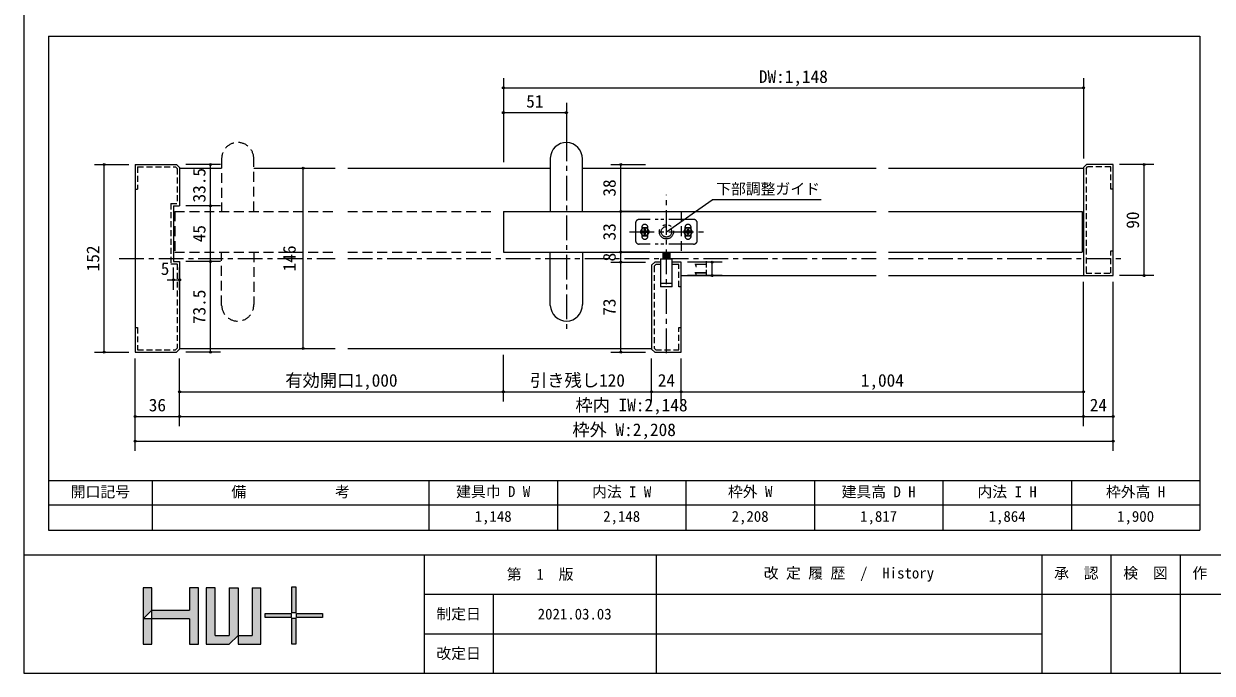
# Model space of a CAD drawing. Units: millimetres at full size; details may follow other scales. Extents: x -800 to 800, y -560 to 560.
# Drawn here: x -800 to 162, y -560 to -34 of the extents above; entities that cross this region are included whole.
import ezdxf
from ezdxf.enums import TextEntityAlignment as Align

# ---------------------------------------------------------------- set-up
doc = ezdxf.new("R2010")
doc.units = ezdxf.units.MM
doc.header["$LTSCALE"] = 4
doc.header["$PDMODE"] = 32
doc.header["$PDSIZE"] = 1.6
for name, pattern in [('CHAIN1', [8, 5, -1, 1, -1]), ('DASHED1', [1.8, 1.2, -0.6]), ('DOUBLE_CHAIN1', [8.8, 5, -1, 0.6, -0.6, 0.6, -1]), ('USER9', [3, 2, -1])]:
    doc.linetypes.add(name, pattern=pattern)
doc.layers.add('0-0', color=7, linetype='Continuous', lineweight=25)
doc.layers.add('2-0', color=7, linetype='Continuous', lineweight=25)
doc.styles.add('ＭＳ ゴシック', font='')
doc.styles.get('ＭＳ ゴシック').set_extended_font_data('MS Gothic')

msp = doc.modelspace()

# ---------------------------------------------------------------- linework, layer by layer
at = {"layer": '0-0'}
for p, q in [((-800, 560), (-800, -560)), ((-780, -44), (152, -44)), ((152, -44), (152, -444)), ((-780, -404), (152, -404)), ((-696, -404), (-696, -444)), ((-472, -404), (-472, -444)), ((-368, -404), (-368, -444)), ((-264, -404), (-264, -444)), ((-160, -404), (-160, -444)), ((-56, -404), (-56, -444)), ((48, -404), (48, -444)), ((152, -424), (-780, -424)), ((-800, -464), (800, -464)), ((-476, -464), (-476, -560)), ((-288, -464), (-288, -560)), ((24, -464), (24, -560)), ((80, -464), (80, -560)), ((136, -464), (136, -560)), ((-703.403, -490.7), (-703.403, -536.41)), ((-696.28, -490.7), (-703.403, -490.7)), ((-658.657, -490.7), (-665.78, -490.7)), ((-665.78, -490.7), (-665.78, -508.805)), ((-645.205, -490.7), (-652.328, -490.7)), ((-652.328, -490.7), (-652.328, -536.41)), ((-645.192, -529.158), (-645.192, -490.7)), ((-633.658, -490.708), (-626.549, -490.708)), ((-633.647, -490.7), (-633.647, -529.345)), ((-626.549, -490.709), (-626.549, -536.41)), ((-615.208, -490.709), (-608.02, -490.709)), ((-615.184, -490.709), (-615.184, -529.313)), ((-608.02, -536.41), (-608.02, -490.709)), ((-476, -496), (800, -496)), ((-420, -496), (-420, -560)), ((-703.403, -515.941), (-696.267, -508.805)), ((-696.267, -508.805), (-665.78, -508.805)), ((-665.78, -515.941), (-703.403, -515.941)), ((-652.328, -515.958), (-652.328, -516.358)), ((-645.192, -529.345), (-645.192, -515.731)), ((-476, -528), (24, -528)), ((-652.328, -536.41), (-633.647, -536.41)), ((-645.192, -529.345), (-633.647, -529.345)), ((-633.647, -536.41), (-626.551, -529.313)), ((-626.549, -529.313), (-615.184, -529.313)), ((-626.549, -536.41), (-608.02, -536.41)), ((-800, -560), (800, -560))]:
    msp.add_line(p, q, dxfattribs=at)
for points in [[(-780, -44), (-780, -444), (152, -444)], [(-703.403, -536.41), (-696.267, -536.41), (-696.267, -515.731), (-696.267, -490.7)], [(-665.78, -536.41), (-658.643, -536.41), (-658.643, -515.731), (-658.643, -490.7)], [(-665.78, -515.958), (-665.78, -516.358), (-665.78, -536.41)]]:
    msp.add_lwpolyline(points, dxfattribs=at)
for points in [[(-582.986, -490.01), (-579.826, -490.01), (-579.826, -510.954), (-582.986, -510.954)], [(-604.674, -511.508), (-583.514, -511.508), (-583.514, -514.74), (-604.674, -514.74)], [(-582.986, -515.383), (-579.826, -515.383), (-579.826, -536.328), (-582.986, -536.328)], [(-579.298, -511.508), (-558.138, -511.508), (-558.138, -514.74), (-579.298, -514.74)]]:
    msp.add_lwpolyline(points, close=True, dxfattribs=at)
at = {"layer": '0-0', "color": 134}
for points in [[(-582.986, -490.01), (-579.826, -490.01), (-582.986, -510.954), (-579.826, -510.954)], [(-703.403, -490.7), (-696.267, -490.7), (-703.403, -515.941), (-696.267, -508.805)], [(-665.78, -536.41), (-658.643, -536.41), (-658.657, -490.7)], [(-665.78, -536.41), (-658.657, -490.7), (-665.78, -490.7)], [(-645.205, -490.7), (-652.328, -490.7), (-652.328, -536.41)], [(-652.328, -536.41), (-645.192, -529.158), (-645.205, -490.7)], [(-626.551, -529.313), (-626.549, -490.709), (-633.647, -490.708)], [(-626.551, -529.313), (-633.647, -490.708), (-633.647, -529.345)], [(-608.02, -536.41), (-608.02, -490.709), (-615.184, -490.709)], [(-608.02, -536.41), (-615.184, -490.709), (-615.184, -529.313)], [(-696.267, -508.805), (-665.78, -515.958), (-696.267, -515.941)], [(-665.78, -508.805), (-696.267, -508.805), (-665.85, -515.941)], [(-665.78, -508.805), (-665.85, -515.941), (-665.78, -536.41)], [(-703.403, -515.941), (-703.403, -536.41), (-696.267, -515.941), (-696.267, -536.41)], [(-583.514, -511.508), (-604.674, -511.508), (-583.514, -514.74), (-604.674, -514.74)], [(-582.986, -515.383), (-579.826, -515.383), (-582.986, -536.328), (-579.826, -536.328)], [(-579.298, -511.508), (-558.138, -511.508), (-579.298, -514.74), (-558.138, -514.74)], [(-652.328, -536.41), (-633.647, -529.345), (-645.192, -529.158)], [(-652.328, -536.41), (-633.647, -536.41), (-626.551, -529.313)], [(-652.328, -536.41), (-626.551, -529.313), (-633.647, -529.345)], [(-626.549, -529.313), (-626.549, -536.41), (-608.02, -536.41)], [(-608.02, -536.41), (-615.184, -529.313), (-626.549, -529.313)]]:
    msp.add_solid(points, dxfattribs=at)
at = {"layer": '0-0'}
for points in [[(-582.986, -510.954), (-579.826, -510.954), (-582.986, -490.01), (-579.826, -490.01)], [(-703.403, -490.7), (-696.28, -490.7), (-703.403, -515.941), (-696.267, -508.805)], [(-665.78, -536.41), (-658.643, -536.41), (-658.643, -490.7)], [(-665.78, -536.41), (-658.643, -490.7), (-665.78, -508.805)], [(-665.78, -490.7), (-665.78, -508.805), (-658.657, -490.7)], [(-645.205, -490.7), (-652.328, -490.7), (-652.328, -536.41)], [(-652.328, -536.41), (-645.192, -529.158), (-645.205, -490.7)], [(-626.551, -529.313), (-626.549, -490.708), (-633.647, -490.708)], [(-626.551, -529.313), (-633.647, -490.708), (-633.647, -529.345)], [(-608.02, -536.41), (-608.02, -490.709), (-615.208, -490.709)], [(-608.02, -536.41), (-615.208, -490.709), (-615.184, -529.313)], [(-696.267, -508.805), (-696.267, -515.731), (-665.85, -515.941)], [(-665.78, -508.805), (-696.267, -508.805), (-665.85, -515.941)], [(-665.78, -508.805), (-665.85, -515.941), (-665.78, -536.41)], [(-703.403, -536.41), (-703.403, -515.941), (-696.267, -536.41), (-696.267, -515.731)], [(-604.674, -511.508), (-604.674, -514.74), (-583.514, -511.508), (-583.514, -514.74)], [(-582.986, -515.383), (-582.986, -536.328), (-579.826, -515.383), (-579.826, -536.328)], [(-579.298, -511.508), (-579.298, -514.74), (-558.138, -511.508), (-558.138, -514.74)], [(-652.328, -536.41), (-633.647, -529.345), (-645.192, -529.158)], [(-652.328, -536.41), (-633.647, -536.41), (-626.551, -529.313)], [(-652.328, -536.41), (-626.551, -529.313), (-633.647, -529.345)], [(-626.551, -529.313), (-626.549, -536.41), (-608.02, -536.41)], [(-608.02, -536.41), (-615.184, -529.313), (-626.551, -529.313)]]:
    msp.add_solid(points, dxfattribs=at)
at = {"layer": '2-0', "color": 4, "lineweight": 9}
for p, q in [((-411.811, -77.997), (-411.811, -145.997)), ((-411.811, -85.997), (57.831, -85.997)), ((57.831, -77.997), (57.831, -142.997)), ((-411.811, -97.997), (-411.811, -145.997)), ((-360.811, -97.997), (-360.811, -125.186)), ((-411.811, -105.997), (-360.811, -105.997)), ((-742.831, -147.997), (-714.831, -147.997)), ((-734.831, -299.997), (-734.831, -147.997)), ((-640.831, -147.997), (-668.831, -147.997)), ((-648.831, -181.497), (-648.831, -147.997)), ((-573.831, -296.997), (-573.831, -150.997)), ((-324.811, -147.997), (-296.811, -147.997)), ((-316.811, -185.997), (-316.811, -147.997)), ((114.831, -147.997), (86.831, -147.997)), ((106.831, -237.997), (106.831, -147.997)), ((-640.831, -181.497), (-668.831, -181.497)), ((-648.831, -226.497), (-648.831, -181.497)), ((-279.811, -202.497), (-242.728, -176.517)), ((-154.607, -176.517), (-242.728, -176.517)), ((-324.811, -185.997), (-296.811, -185.997)), ((-316.811, -218.997), (-316.811, -185.997)), ((-324.811, -218.997), (-296.811, -218.997)), ((-316.811, -226.997), (-316.811, -218.997)), ((-640.831, -226.497), (-668.831, -226.497)), ((-648.831, -299.997), (-648.831, -226.497)), ((-324.811, -226.997), (-296.811, -226.997)), ((-316.811, -299.997), (-316.811, -226.997)), ((-234.811, -226.997), (-262.811, -226.997)), ((-242.811, -237.997), (-242.811, -226.997)), ((-678.831, -249.497), (-678.831, -231.497)), ((-673.831, -249.497), (-673.831, -231.497)), ((-234.811, -237.997), (-262.811, -237.997)), ((114.831, -237.997), (86.831, -237.997)), ((-683.831, -241.497), (-673.831, -241.497)), ((57.831, -339.997), (57.831, -242.997)), ((81.831, -359.997), (81.831, -242.997)), ((-742.831, -299.997), (-714.831, -299.997)), ((-709.831, -359.997), (-709.831, -304.997)), ((-673.831, -339.997), (-673.831, -304.997)), ((-640.831, -299.997), (-668.831, -299.997)), ((-411.811, -339.997), (-411.811, -301.997)), ((-324.811, -299.997), (-296.811, -299.997)), ((-291.811, -339.997), (-291.811, -304.997)), ((-267.811, -339.997), (-267.811, -304.997)), ((-673.831, -331.997), (-411.811, -331.997)), ((-673.831, -359.997), (-673.831, -331.997)), ((-411.811, -331.997), (-291.811, -331.997)), ((-291.811, -331.997), (-267.811, -331.997)), ((-267.811, -331.997), (57.831, -331.997)), ((57.831, -359.997), (57.831, -331.997)), ((57.831, -359.997), (57.831, -331.997)), ((-709.831, -351.997), (-673.831, -351.997)), ((-709.831, -379.997), (-709.831, -351.997)), ((-673.831, -351.997), (57.831, -351.997)), ((57.831, -351.997), (81.831, -351.997)), ((81.831, -379.997), (81.831, -351.997)), ((-709.831, -371.997), (81.831, -371.997))]:
    msp.add_line(p, q, dxfattribs=at)
at = {"layer": '2-0', "color": 4, "linetype": 'CHAIN1', "lineweight": 9}
for p, q in [((-360.811, -125.186), (-360.811, -284.939)), ((-279.811, -300.897), (-279.811, -172.497)), ((-309.811, -202.497), (-249.811, -202.497)), ((-722.712, -224), (-547.821, -224)), ((-537.821, -224), (-109.99, -224)), ((-99.99, -224), (89.007, -224))]:
    msp.add_line(p, q, dxfattribs=at)
at = {"layer": '2-0', "linetype": 'USER9'}
for p, q in [((-639.831, -142.882), (-639.831, -185.997)), ((-613.831, -185.997), (-613.831, -143.497)), ((-677.831, -185.997), (-677.831, -218.997)), ((-677.831, -185.997), (-547.821, -185.997)), ((-537.821, -185.997), (-419.173, -185.997)), ((-267.811, -185.997), (-267.811, -218.997)), ((-677.831, -218.997), (-547.821, -218.997)), ((-639.831, -262.113), (-639.831, -218.997)), ((-613.831, -218.997), (-613.831, -261.498)), ((-537.821, -218.997), (-419.173, -218.997))]:
    msp.add_line(p, q, dxfattribs=at)
at = {"layer": '2-0'}
for p, q in [((-373.811, -142.882), (-373.811, -185.997)), ((-347.811, -185.997), (-347.811, -143.497)), ((-709.831, -147.997), (-676.331, -147.997)), ((-709.831, -147.997), (-709.831, -299.997)), ((-673.831, -150.497), (-676.331, -147.997)), ((-673.831, -150.497), (-673.831, -181.497)), ((-673.831, -150.997), (-639.831, -150.997)), ((-613.831, -150.997), (-547.821, -150.997)), ((-537.821, -150.997), (-373.811, -150.997)), ((-347.811, -150.997), (-109.99, -150.997)), ((-99.99, -150.997), (57.831, -150.997)), ((57.831, -150.497), (60.331, -147.997)), ((-678.831, -181.497), (-673.831, -181.497)), ((-678.831, -181.497), (-678.831, -226.497)), ((-411.811, -185.997), (-280.295, -185.997)), ((-293.311, -185.997), (-315.984, -185.997)), ((-293.936, -185.997), (-315.984, -185.997)), ((-293.311, -185.997), (-315.984, -185.997)), ((-280.295, -185.997), (-109.99, -185.997)), ((-99.99, -185.997), (56.831, -185.997)), ((56.831, -185.997), (56.831, -218.997)), ((-373.811, -262.113), (-373.811, -218.997)), ((-347.811, -218.997), (-347.811, -261.498)), ((-293.311, -218.997), (-315.984, -218.997)), ((-293.311, -218.997), (-315.984, -218.997)), ((-293.311, -218.997), (-315.984, -218.997)), ((-293.311, -218.997), (-315.984, -218.997)), ((-282.358, -224), (-282.358, -219.326)), ((-281.358, -224), (-281.358, -219.326)), ((-280.358, -224), (-280.358, -219.326)), ((-280.295, -218.997), (-109.99, -218.997)), ((-279.358, -224), (-279.358, -219.326)), ((-278.358, -224), (-278.358, -219.326)), ((-277.358, -224), (-277.358, -219.326)), ((-99.99, -218.997), (56.831, -218.997)), ((-678.831, -226.497), (-673.831, -226.497)), ((-673.831, -226.497), (-673.831, -297.497)), ((-291.811, -229.497), (-289.311, -226.997)), ((-291.811, -229.497), (-291.811, -297.497)), ((-284.561, -226.997), (-289.311, -226.997)), ((-284.561, -226.997), (-289.311, -226.997)), ((-284.561, -226.997), (-289.311, -226.997)), ((-284.561, -224.367), (-284.561, -244.367)), ((-284.561, -224.367), (-275.061, -224.367)), ((-284.561, -226.997), (-284.561, -246.997)), ((-275.061, -244.367), (-275.061, -224.367)), ((-267.811, -226.997), (-275.061, -226.997)), ((-275.061, -246.997), (-275.061, -226.997)), ((-267.811, -237.997), (-109.99, -237.997)), ((-99.99, -237.997), (57.831, -237.997)), ((-275.061, -244.367), (-284.561, -244.367)), ((-275.061, -246.997), (-284.561, -246.997)), ((-673.831, -297.497), (-676.331, -299.997)), ((-673.831, -296.997), (-547.821, -296.997)), ((-537.821, -296.997), (-393.903, -296.997)), ((-395.287, -296.997), (-291.811, -296.997)), ((-291.811, -297.497), (-289.311, -299.997)), ((-709.831, -299.997), (-676.331, -299.997)), ((-289.311, -299.997), (-267.811, -299.997))]:
    msp.add_line(p, q, dxfattribs=at)
at = {"layer": '2-0', "linetype": 'DASHED1'}
for p, q in [((-707.831, -149.997), (-677.16, -149.997)), ((-707.831, -149.997), (-707.831, -167.997)), ((-675.831, -151.326), (-677.16, -149.997)), ((-675.831, -151.326), (-675.831, -179.497)), ((59.831, -151.326), (61.16, -149.997)), ((79.831, -149.997), (61.16, -149.997)), ((-709.831, -167.997), (-707.831, -167.997)), ((-680.831, -179.497), (-675.831, -179.497)), ((-289.811, -230.326), (-288.483, -228.997)), ((-289.811, -230.326), (-289.811, -296.669)), ((-284.561, -228.997), (-288.483, -228.997)), ((-269.811, -228.997), (-275.061, -228.997)), ((-269.811, -279.997), (-267.811, -279.997)), ((-269.811, -297.997), (-269.811, -279.997)), ((-289.811, -296.669), (-288.483, -297.997)), ((-288.483, -297.997), (-269.811, -297.997))]:
    msp.add_line(p, q, dxfattribs=at)
at = {"layer": '2-0', "color": 4, "linetype": 'DOUBLE_CHAIN1', "lineweight": 9}
for p, q in [((-304.811, -195.497), (-304.811, -209.498)), ((-257.811, -192.497), (-301.811, -192.497)), ((-299.811, -198.997), (-299.811, -205.998)), ((-298.214, -202.174), (-298.416, -201.973)), ((-297.836, -201.393), (-297.634, -201.595)), ((-296.988, -201.595), (-296.804, -201.99)), ((-296.408, -202.174), (-296.207, -201.973)), ((-294.811, -205.998), (-294.811, -198.997)), ((-264.811, -198.997), (-264.811, -205.998)), ((-263.214, -202.174), (-262.818, -201.99)), ((-262.634, -201.595), (-262.836, -201.393)), ((-261.786, -201.393), (-261.988, -201.595)), ((-261.206, -201.973), (-261.408, -202.174)), ((-259.811, -205.998), (-259.811, -198.997)), ((-254.811, -209.498), (-254.811, -195.497)), ((-297.634, -203.4), (-297.836, -203.602)), ((-296.787, -203.602), (-296.988, -203.4)), ((-296.408, -202.821), (-296.207, -203.022)), ((-263.214, -202.821), (-263.415, -203.022)), ((-262.836, -203.602), (-262.634, -203.4)), ((-261.408, -202.821), (-261.206, -203.022)), ((-257.811, -212.498), (-301.811, -212.498))]:
    msp.add_line(p, q, dxfattribs=at)
at = {"layer": '2-0'}
for points in [[(57.831, -150.497), (57.831, -237.997), (81.831, -237.997)], [(81.831, -237.997), (81.831, -147.997), (60.331, -147.997)], [(-411.811, -185.997), (-411.811, -218.997), (-279.358, -218.997)], [(-282.528, -224.367), (-282.528, -219.326), (-277.095, -219.326), (-277.095, -224.367)], [(-267.811, -299.997), (-267.811, -226.997), (-275.061, -226.997)]]:
    msp.add_lwpolyline(points, dxfattribs=at)
at = {"layer": '2-0', "linetype": 'DASHED1'}
for points in [[(59.831, -151.326), (59.831, -235.997), (79.831, -235.997), (79.831, -217.997), (81.831, -217.997)], [(81.831, -167.997), (79.831, -167.997), (79.831, -149.997)], [(-680.831, -179.497), (-680.831, -228.497), (-675.831, -228.497), (-675.831, -296.669), (-677.16, -297.997)], [(-267.811, -246.997), (-269.811, -246.997), (-269.811, -228.997)], [(-709.831, -279.997), (-707.831, -279.997), (-707.831, -297.997), (-677.16, -297.997)]]:
    msp.add_lwpolyline(points, dxfattribs=at)
at = {"layer": '2-0', "color": 4, "linetype": 'DOUBLE_CHAIN1', "lineweight": 9}
for points in [[(-299.181, -205.736), (-295.441, -205.736), (-293.571, -202.497), (-295.441, -199.259), (-299.181, -199.259), (-301.051, -202.497)], [(-297.819, -201.99), (-297.634, -201.595), (-297.638, -201.428), (-297.776, -200.333), (-297.836, -201.393), (-298.02, -201.788)], [(-296.242, -202.17), (-295.145, -202.033), (-296.207, -201.973), (-296.602, -201.788), (-296.804, -201.99), (-296.408, -202.174)], [(-258.571, -202.497), (-260.441, -199.259), (-264.181, -199.259), (-266.051, -202.497), (-264.181, -205.736), (-260.441, -205.736)], [(-262.634, -201.595), (-262.638, -201.428), (-262.775, -200.333), (-262.836, -201.393), (-263.02, -201.788), (-262.818, -201.99)], [(-260.144, -202.033), (-261.206, -201.973), (-261.602, -201.788), (-261.803, -201.99), (-261.408, -202.174), (-261.242, -202.17)], [(-296.847, -204.662), (-296.787, -203.602), (-296.602, -203.207), (-296.804, -203.005), (-296.988, -203.4), (-296.984, -203.567)], [(-262.818, -203.005), (-263.214, -202.821), (-263.38, -202.825), (-264.477, -202.962), (-263.415, -203.022), (-263.02, -203.207)]]:
    msp.add_lwpolyline(points, close=True, dxfattribs=at)
for points in [[(-297.819, -201.99), (-298.214, -202.174), (-298.38, -202.17), (-299.478, -202.033), (-298.416, -201.973), (-298.02, -201.788)], [(-296.602, -201.788), (-296.787, -201.393), (-296.847, -200.333), (-296.984, -201.428), (-296.988, -201.595), (-296.787, -201.393)], [(-263.02, -201.788), (-263.415, -201.973), (-264.477, -202.033), (-263.38, -202.17), (-263.214, -202.174), (-263.415, -201.973)], [(-261.803, -201.99), (-261.988, -201.595), (-261.984, -201.428), (-261.846, -200.333), (-261.786, -201.393), (-261.602, -201.788)], [(-297.776, -204.662), (-297.836, -203.602), (-298.02, -203.207), (-298.416, -203.022), (-299.478, -202.962), (-298.38, -202.825), (-298.214, -202.821), (-298.416, -203.022)], [(-298.214, -202.821), (-297.819, -203.005), (-298.02, -203.207)], [(-297.819, -203.005), (-297.634, -203.4), (-297.638, -203.567), (-297.776, -204.662)], [(-296.804, -203.005), (-296.408, -202.821), (-296.242, -202.825), (-295.145, -202.962), (-296.207, -203.022), (-296.602, -203.207)], [(-262.818, -203.005), (-262.634, -203.4), (-262.638, -203.567), (-262.775, -204.662), (-262.836, -203.602), (-263.02, -203.207)], [(-260.144, -202.962), (-261.206, -203.022), (-261.602, -203.207), (-261.786, -203.602), (-261.846, -204.662), (-261.984, -203.567), (-261.988, -203.4), (-261.786, -203.602)], [(-261.988, -203.4), (-261.803, -203.005), (-261.602, -203.207)], [(-261.803, -203.005), (-261.408, -202.821), (-261.242, -202.825), (-260.144, -202.962)]]:
    msp.add_lwpolyline(points, dxfattribs=at)
for radius in [5.75, 4.25]:
    msp.add_circle((-279.811, -202.497), radius, dxfattribs=at)
at = {"layer": '2-0', "linetype": 'USER9'}
for centre, start, end in [((-626.831, -143.19), 358.64478, 178.64478), ((-626.831, -261.805), 181.35522, 1.35522)]:
    msp.add_arc(centre, 13.004, start, end, dxfattribs=at)
at = {"layer": '2-0'}
for centre, start, end in [((-360.811, -143.19), 358.64478, 178.64478), ((-360.811, -261.805), 181.35522, 1.35522)]:
    msp.add_arc(centre, 13.004, start, end, dxfattribs=at)
at = {"layer": '2-0', "color": 4, "linetype": 'DOUBLE_CHAIN1', "lineweight": 9}
for centre, radius, start, end in [((-301.811, -195.497), 3, 90, 180), ((-297.311, -202.497), 3.25, 37.66427, 37.44941), ((-297.311, -198.997), 2.5, 90, 180), ((-297.311, -202.767), 2.478, 90, 100.80514), ((-297.311, -202.497), 1.118, 72.98773, 107.01227), ((-297.311, -198.997), 2.5, 0, 90), ((-297.311, -202.767), 2.478, 79.19486, 90), ((-262.311, -202.497), 3.25, 37.66427, 37.44941), ((-262.311, -198.997), 2.5, 90, 180), ((-262.311, -202.767), 2.478, 90, 100.80514), ((-262.311, -202.497), 1.118, 72.98773, 107.01227), ((-262.311, -198.997), 2.5, 0, 90), ((-262.311, -202.767), 2.478, 79.19486, 90), ((-257.811, -195.497), 3, 0, 90), ((-301.811, -209.498), 3, 180, 270), ((-297.311, -205.998), 2.5, 180, 270), ((-297.044, -202.497), 2.478, 169.19486, 190.80514), ((-297.311, -202.497), 1.118, 162.98773, 197.01227), ((-297.311, -202.228), 2.478, 259.19486, 270), ((-297.311, -202.497), 1.118, 252.98773, 287.01227), ((-297.311, -202.228), 2.478, 270, 280.80514), ((-297.311, -205.998), 2.5, 270, 0), ((-297.311, -202.497), 1.118, 342.98773, 17.01227), ((-297.579, -202.497), 2.478, 349.19486, 10.80514), ((-262.311, -205.998), 2.5, 180, 270), ((-262.043, -202.497), 2.478, 169.19486, 190.80514), ((-262.311, -202.497), 1.118, 162.98773, 197.01227), ((-262.311, -202.228), 2.478, 259.19486, 270), ((-262.311, -202.497), 1.118, 252.98773, 287.01227), ((-262.311, -202.228), 2.478, 270, 280.80514), ((-262.311, -205.998), 2.5, 270, 0), ((-262.311, -202.497), 1.118, 342.98773, 17.01227), ((-262.578, -202.497), 2.478, 349.19486, 10.80514), ((-257.811, -209.498), 3, 270, 0)]:
    msp.add_arc(centre, radius, start, end, dxfattribs=at)
at = {"layer": '2-0', "color": 4}
for p in [(-411.811, -85.997), (57.831, -85.997), (-411.811, -105.997), (-360.811, -105.997), (-734.831, -147.997), (-648.831, -147.997), (-573.831, -150.997), (-316.811, -147.997), (106.831, -147.997), (-648.831, -181.497), (-316.811, -185.997), (-316.811, -218.997), (-648.831, -226.497), (-316.811, -226.997), (-242.811, -226.997), (-242.811, -237.997), (106.831, -237.997), (-678.831, -241.497), (-673.831, -241.497), (-573.831, -296.997), (-734.831, -299.997), (-648.831, -299.997), (-316.811, -299.997), (-673.831, -331.997), (-411.811, -331.997), (-291.811, -331.997), (-267.811, -331.997), (57.831, -331.997), (-709.831, -351.997), (-673.831, -351.997), (57.831, -351.997), (81.831, -351.997), (-709.831, -371.997), (81.831, -371.997)]:
    msp.add_point(p, dxfattribs=at)

# ---------------------------------------------------------------- texts
at = {"layer": '0-0', "style": 'ＭＳ ゴシック'}
for s, p in [('開口記号', (-762, -420.08)), ('備\u3000\u3000\u3000\u3000\u3000\u3000考', (-632, -420.08)), ('建具巾 D W', (-450, -419.918)), ('内法 I W', (-340, -420.108)), ('枠外 W', (-230, -419.92)), ('建具高 D H', (-138, -420.131)), ('内法 I H', (-28, -420.131)), ('枠外高 H', (76, -420.131)), ('1,148', (-435, -440)), ('2,148', (-331, -440)), ('2,208', (-227, -440)), ('1,817', (-123, -440)), ('1,864', (-19, -440)), ('1,900', (85, -440)), ('第\u30001\u3000版', (-409, -486.85)), ('改 定 履 歴\u3000/\u3000History', (-201, -485.894)), ('承\u3000認', (34, -485.92)), ('検\u3000図', (90, -485.92)), ('作\u3000成', (146, -485.92)), ('制定日', (-466, -518.955)), ('2021.03.03', (-384, -519.107)), ('改定日', (-466, -550.955))]:
    msp.add_text(s, height=8.798, dxfattribs=at).set_placement(p, align=Align.BOTTOM_LEFT)
at = {"layer": '2-0', "style": 'ＭＳ ゴシック'}
for s, height, p in [('DW:1,148', 10.26, (-204.99, -84.997)), ('51', 10.26, (-393.311, -104.997)), ('下部調整ガイド', 8.798, (-239.531, -174.767)), ('5', 10.26, (-689.13, -240.497)), ('有効開口1,000', 10.26, (-588.321, -330.997)), ('引き残し120', 10.26, (-390.311, -330.997)), ('24', 10.26, (-286.811, -330.997)), ('1,004', 10.26, (-122.49, -330.997)), ('枠内 IW:2,148', 10.26, (-353.5, -350.997)), ('36', 10.26, (-698.831, -350.997)), ('24', 10.26, (62.831, -350.997)), ('枠外 W:2,208', 10.26, (-356, -370.997))]:
    msp.add_text(s, height=height, dxfattribs=at).set_placement(p, align=Align.BOTTOM_LEFT)
for s, p in [('33.5', (-649.831, -178.747)), ('38', (-317.811, -173.997)), ('90', (105.831, -199.997)), ('45', (-649.831, -210.997)), ('33', (-317.811, -209.497)), ('152', (-735.831, -234.497)), ('146', (-576.831, -234.497)), ('8', (-317.811, -226.497)), ('11', (-243.811, -239.497)), ('73.5', (-649.831, -277.247)), ('73', (-317.811, -270.497))]:
    msp.add_text(s, height=10.26, rotation=90, dxfattribs=at).set_placement(p, align=Align.BOTTOM_LEFT)

doc.saveas('drawing.dxf')
